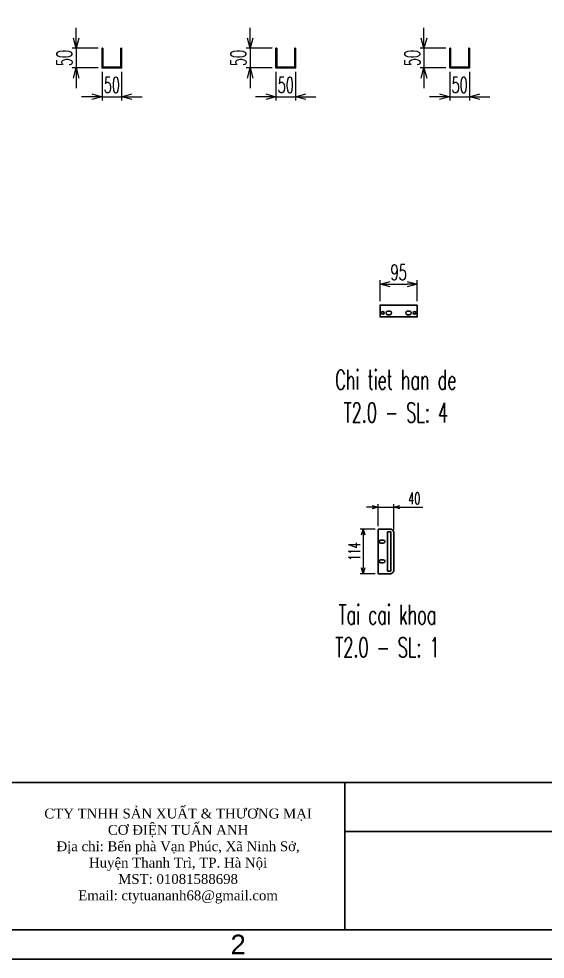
# Model space of a CAD drawing. Header units: millimetres. Extents: x 44190 to 77260, y -67199 to -50358.
# Drawn here: x 64654 to 65995, y -59862 to -57468 of the extents above; entities that cross this region are included whole.
import ezdxf
from ezdxf.enums import TextEntityAlignment as Align

# ---------------------------------------------------------------- set-up
doc = ezdxf.new("R2010")
doc.units = ezdxf.units.MM
doc.header["$LTSCALE"] = 3
for name, color, linetype in [('@.0.DM. NÉT CHÍNH', 7, 'Continuous'), ('@.DM. NÉT CHÍNH', 7, 'Continuous'), ('@.DM. NÉT ĐỤC', 2, 'Continuous'), ('@.TEXT', 7, 'Continuous'), ('@.VISIBLE', 7, 'Continuous')]:
    doc.layers.add(name, color=color, linetype=linetype)
doc.layers.add('@.DM. KÍCH THƯỚC', color=8, linetype='Continuous', transparency=0.2)
doc.styles.add('Ann_w01', font='romans.shx', dxfattribs={"width": 0.6, "bigfont": 'chineset.shx'})
doc.styles.add('Arial', font='arial.ttf')
doc.dimstyles.new('Dim 01_SC15', dxfattribs={"dimscale": 15, "dimtxt": 2, "dimasz": 1, "dimexe": 0.5, "dimexo": 0.5, "dimgap": 0.5, "dimtad": 1, "dimdec": 1, "dimzin": 12, "dimdsep": 46, "dimtxsty": 'Ann_w01', "dimblk": 'OPEN30', "dimcen": 1.5, "dimclrd": 6, "dimclre": 6, "dimclrt": 3, "dimazin": 3, "dimtm": 1e-09, "dimtfac": 1, "dimtdec": 1, "dimtmove": 0, "dimatfit": 3, "dimldrblk": 'OPEN30', "dimfxl": 1, "dimtolj": 1, "dimlwd": 20, "dimlwe": 20, "dimarcsym": 0})
doc.dimstyles.new('Dim 01_SC20', dxfattribs={"dimscale": 20, "dimtxt": 2, "dimasz": 1.3, "dimexe": 0.5, "dimexo": 0.5, "dimgap": 0.5, "dimtad": 1, "dimdec": 1, "dimzin": 12, "dimdsep": 46, "dimtxsty": 'Ann_w01', "dimblk": 'OPEN30', "dimcen": 1.5, "dimclrd": 6, "dimclre": 6, "dimclrt": 3, "dimadec": 1, "dimazin": 3, "dimtm": 1e-09, "dimtfac": 1, "dimtdec": 1, "dimtix": 1, "dimtmove": 0, "dimatfit": 3, "dimldrblk": 'OPEN30', "dimfxl": 1, "dimtolj": 1, "dimlwd": 20, "dimlwe": 20, "dimarcsym": 0})

# ---------------------------------------------------------------- blocks, each defined once
blk = doc.blocks.new('A$Ca22bb21c')
at = {"layer": '@.DM. NÉT CHÍNH', "color": 1}
for p, q in [((2, 37.5), (0, 37.5)), ((48, 37.5), (50, 37.5)), ((2, 12.5), (0, 12.5)), ((2, 12.5), (0, 12.5)), ((2, 12.5), (0, 12.5)), ((48, 12.5), (50, 12.5))]:
    blk.add_line(p, q, dxfattribs=at)
blk.add_lwpolyline([(50, 0), (50, 50), (0, 50), (0, 0), (2, 0), (2, 48), (48, 48), (48, 0)], close=True, dxfattribs=at)
blk = doc.blocks.new('_Open30')
at = {"color": 0, "linetype": 'ByBlock', "lineweight": -2}
for p, q in [((-1, 0.268), (0, 0)), ((0, 0), (-1, -0.268)), ((0, 0), (-1, 0))]:
    blk.add_line(p, q, dxfattribs=at)
blk = doc.blocks.new('*D177')
at = {"layer": '@.DM. KÍCH THƯỚC', "color": 6, "lineweight": 20, "transparency": 16777216}
for p, q in [((65309, -57603.1), (65309, -57676.4)), ((65359, -57603.1), (65359, -57676.4)), ((65283, -57666.4), (65257, -57666.4)), ((65309, -57666.4), (65359, -57666.4)), ((65385, -57666.4), (65411, -57666.4))]:
    blk.add_line(p, q, dxfattribs=at)
at = {"layer": 'Defpoints', "color": 0, "transparency": 16777216}
for p in [(65309, -57593.1), (65359, -57593.1), (65359, -57666.4)]:
    blk.add_point(p, dxfattribs=at)
at = {"layer": '@.DM. KÍCH THƯỚC', "color": 6, "lineweight": 20, "transparency": 16777216, "xscale": 26, "yscale": 26, "zscale": 26}
blk.add_blockref('_Open30', (65309, -57666.4), dxfattribs=at)
at = {"layer": '@.DM. KÍCH THƯỚC', "color": 6, "lineweight": 20, "transparency": 16777216, "xscale": 26, "yscale": 26, "zscale": 26, "rotation": 180}
blk.add_blockref('_Open30', (65359, -57666.4), dxfattribs=at)
at = {"layer": '@.DM. KÍCH THƯỚC', "color": 3, "transparency": 16777216, "insert": (65334, -57636.4), "char_height": 40, "attachment_point": 5, "style": 'Ann_w01'}
blk.add_mtext('\\A1;50', dxfattribs=at)
blk = doc.blocks.new('*D178')
at = {"layer": '@.DM. KÍCH THƯỚC', "color": 6, "lineweight": 20, "transparency": 16777216}
for p, q in [((65243.1, -57517.1), (65243.1, -57491.1)), ((65299, -57543.1), (65233.1, -57543.1)), ((65243.1, -57543.1), (65243.1, -57593.1)), ((65299, -57593.1), (65233.1, -57593.1)), ((65243.1, -57619.1), (65243.1, -57645.1))]:
    blk.add_line(p, q, dxfattribs=at)
at = {"layer": 'Defpoints', "color": 0, "transparency": 16777216}
for p in [(65309, -57543.1), (65243.1, -57593.1), (65309, -57593.1)]:
    blk.add_point(p, dxfattribs=at)
at = {"layer": '@.DM. KÍCH THƯỚC', "color": 6, "lineweight": 20, "transparency": 16777216, "xscale": 26, "yscale": 26, "zscale": 26}
for p, rotation in [((65243.1, -57543.1), 270), ((65243.1, -57593.1), 90)]:
    blk.add_blockref('_Open30', p, dxfattribs=dict(at, rotation=rotation))
at = {"layer": '@.DM. KÍCH THƯỚC', "color": 3, "transparency": 16777216, "insert": (65213.1, -57568.1), "char_height": 40, "attachment_point": 5, "rotation": 90, "style": 'Ann_w01'}
blk.add_mtext('\\A1;50', dxfattribs=at)
blk = doc.blocks.new('*D181')
at = {"layer": '@.DM. KÍCH THƯỚC', "color": 6, "lineweight": 20, "transparency": 16777216}
for p, q in [((64865.8, -57603.1), (64865.8, -57676.4)), ((64915.8, -57603.1), (64915.8, -57676.4)), ((64839.8, -57666.4), (64813.8, -57666.4)), ((64865.8, -57666.4), (64915.8, -57666.4)), ((64941.8, -57666.4), (64967.8, -57666.4))]:
    blk.add_line(p, q, dxfattribs=at)
at = {"layer": 'Defpoints', "color": 0, "transparency": 16777216}
for p in [(64865.8, -57593.1), (64915.8, -57593.1), (64915.8, -57666.4)]:
    blk.add_point(p, dxfattribs=at)
at = {"layer": '@.DM. KÍCH THƯỚC', "color": 6, "lineweight": 20, "transparency": 16777216, "xscale": 26, "yscale": 26, "zscale": 26}
blk.add_blockref('_Open30', (64865.8, -57666.4), dxfattribs=at)
at = {"layer": '@.DM. KÍCH THƯỚC', "color": 6, "lineweight": 20, "transparency": 16777216, "xscale": 26, "yscale": 26, "zscale": 26, "rotation": 180}
blk.add_blockref('_Open30', (64915.8, -57666.4), dxfattribs=at)
at = {"layer": '@.DM. KÍCH THƯỚC', "color": 3, "transparency": 16777216, "insert": (64890.8, -57636.4), "char_height": 40, "attachment_point": 5, "style": 'Ann_w01'}
blk.add_mtext('\\A1;50', dxfattribs=at)
blk = doc.blocks.new('*D182')
at = {"layer": '@.DM. KÍCH THƯỚC', "color": 6, "lineweight": 20, "transparency": 16777216}
for p, q in [((64799.9, -57517.1), (64799.9, -57491.1)), ((64855.8, -57543.1), (64789.9, -57543.1)), ((64799.9, -57543.1), (64799.9, -57593.1)), ((64855.8, -57593.1), (64789.9, -57593.1)), ((64799.9, -57619.1), (64799.9, -57645.1))]:
    blk.add_line(p, q, dxfattribs=at)
at = {"layer": 'Defpoints', "color": 0, "transparency": 16777216}
for p in [(64865.8, -57543.1), (64799.9, -57593.1), (64865.8, -57593.1)]:
    blk.add_point(p, dxfattribs=at)
at = {"layer": '@.DM. KÍCH THƯỚC', "color": 6, "lineweight": 20, "transparency": 16777216, "xscale": 26, "yscale": 26, "zscale": 26}
for p, rotation in [((64799.9, -57543.1), 270), ((64799.9, -57593.1), 90)]:
    blk.add_blockref('_Open30', p, dxfattribs=dict(at, rotation=rotation))
at = {"layer": '@.DM. KÍCH THƯỚC', "color": 3, "transparency": 16777216, "insert": (64769.9, -57568.1), "char_height": 40, "attachment_point": 5, "rotation": 90, "style": 'Ann_w01'}
blk.add_mtext('\\A1;50', dxfattribs=at)
blk = doc.blocks.new('*D185')
at = {"layer": '@.DM. KÍCH THƯỚC', "color": 6, "lineweight": 20, "transparency": 16777216}
for p, q in [((65752.2, -57603.1), (65752.2, -57676.4)), ((65802.2, -57603.1), (65802.2, -57676.4)), ((65726.2, -57666.4), (65700.2, -57666.4)), ((65752.2, -57666.4), (65802.2, -57666.4)), ((65828.2, -57666.4), (65854.2, -57666.4))]:
    blk.add_line(p, q, dxfattribs=at)
at = {"layer": 'Defpoints', "color": 0, "transparency": 16777216}
for p in [(65752.2, -57593.1), (65802.2, -57593.1), (65802.2, -57666.4)]:
    blk.add_point(p, dxfattribs=at)
at = {"layer": '@.DM. KÍCH THƯỚC', "color": 6, "lineweight": 20, "transparency": 16777216, "xscale": 26, "yscale": 26, "zscale": 26}
blk.add_blockref('_Open30', (65752.2, -57666.4), dxfattribs=at)
at = {"layer": '@.DM. KÍCH THƯỚC', "color": 6, "lineweight": 20, "transparency": 16777216, "xscale": 26, "yscale": 26, "zscale": 26, "rotation": 180}
blk.add_blockref('_Open30', (65802.2, -57666.4), dxfattribs=at)
at = {"layer": '@.DM. KÍCH THƯỚC', "color": 3, "transparency": 16777216, "insert": (65777.2, -57636.4), "char_height": 40, "attachment_point": 5, "style": 'Ann_w01'}
blk.add_mtext('\\A1;50', dxfattribs=at)
blk = doc.blocks.new('*D186')
at = {"layer": '@.DM. KÍCH THƯỚC', "color": 6, "lineweight": 20, "transparency": 16777216}
for p, q in [((65686.3, -57517.1), (65686.3, -57491.1)), ((65742.2, -57543.1), (65676.3, -57543.1)), ((65686.3, -57543.1), (65686.3, -57593.1)), ((65742.2, -57593.1), (65676.3, -57593.1)), ((65686.3, -57619.1), (65686.3, -57645.1))]:
    blk.add_line(p, q, dxfattribs=at)
at = {"layer": 'Defpoints', "color": 0, "transparency": 16777216}
for p in [(65752.2, -57543.1), (65686.3, -57593.1), (65752.2, -57593.1)]:
    blk.add_point(p, dxfattribs=at)
at = {"layer": '@.DM. KÍCH THƯỚC', "color": 6, "lineweight": 20, "transparency": 16777216, "xscale": 26, "yscale": 26, "zscale": 26}
for p, rotation in [((65686.3, -57543.1), 270), ((65686.3, -57593.1), 90)]:
    blk.add_blockref('_Open30', p, dxfattribs=dict(at, rotation=rotation))
at = {"layer": '@.DM. KÍCH THƯỚC', "color": 3, "transparency": 16777216, "insert": (65656.3, -57568.1), "char_height": 40, "attachment_point": 5, "rotation": 90, "style": 'Ann_w01'}
blk.add_mtext('\\A1;50', dxfattribs=at)
blk = doc.blocks.new('A$Ca3bfb219')
blk.add_lwpolyline([(0, 114), (30, 114, -0.414214), (40, 104), (40, 10, -0.414214), (30, 0), (0, 0)], format="xyb", close=True)
blk.add_lwpolyline([(24, 107), (32, 107), (32, 7), (24, 7)], close=True)
at = {"layer": '@.DM. NÉT ĐỤC'}
for points in [[(7, 86), (13, 86, -1), (13, 78), (7, 78, -1)], [(7, 36), (13, 36, -1), (13, 28), (7, 28, -1)]]:
    blk.add_lwpolyline(points, format="xyb", close=True, dxfattribs=at)
blk = doc.blocks.new('*D258')
at = {"layer": '@.DM. KÍCH THƯỚC', "color": 6, "lineweight": 20, "transparency": 16777216}
for p, q in [((65561.9, -58766.9), (65523.9, -58766.9)), ((65531.4, -58781.9), (65531.4, -58865.9)), ((65561.9, -58880.9), (65523.9, -58880.9))]:
    blk.add_line(p, q, dxfattribs=at)
at = {"layer": 'Defpoints', "color": 0, "transparency": 16777216}
for p in [(65569.4, -58766.9), (65531.4, -58880.9), (65569.4, -58880.9)]:
    blk.add_point(p, dxfattribs=at)
at = {"layer": '@.DM. KÍCH THƯỚC', "color": 6, "lineweight": 20, "transparency": 16777216, "xscale": 15, "yscale": 15, "zscale": 15}
for p, rotation in [((65531.4, -58766.9), 90), ((65531.4, -58880.9), 270)]:
    blk.add_blockref('_Open30', p, dxfattribs=dict(at, rotation=rotation))
at = {"layer": '@.DM. KÍCH THƯỚC', "color": 3, "transparency": 16777216, "insert": (65508.9, -58823.9), "char_height": 30, "attachment_point": 5, "rotation": 90, "style": 'Ann_w01'}
blk.add_mtext('\\A1;114', dxfattribs=at)
blk = doc.blocks.new('*D259')
at = {"layer": '@.DM. KÍCH THƯỚC', "color": 6, "lineweight": 20, "transparency": 16777216}
for p, q in [((65554.4, -58711.4), (65539.4, -58711.4)), ((65569.4, -58759.4), (65569.4, -58703.9)), ((65569.4, -58711.4), (65609.4, -58711.4)), ((65609.4, -58769.4), (65609.4, -58703.9)), ((65624.4, -58711.4), (65683.6, -58711.4))]:
    blk.add_line(p, q, dxfattribs=at)
at = {"layer": 'Defpoints', "color": 0, "transparency": 16777216}
for p in [(65609.4, -58711.4), (65569.4, -58766.9), (65609.4, -58776.9)]:
    blk.add_point(p, dxfattribs=at)
at = {"layer": '@.DM. KÍCH THƯỚC', "color": 6, "lineweight": 20, "transparency": 16777216, "xscale": 15, "yscale": 15, "zscale": 15}
blk.add_blockref('_Open30', (65569.4, -58711.4), dxfattribs=at)
at = {"layer": '@.DM. KÍCH THƯỚC', "color": 6, "lineweight": 20, "transparency": 16777216, "xscale": 15, "yscale": 15, "zscale": 15, "rotation": 180}
blk.add_blockref('_Open30', (65609.4, -58711.4), dxfattribs=at)
at = {"layer": '@.DM. KÍCH THƯỚC', "color": 3, "transparency": 16777216, "insert": (65661.5, -58688.9), "char_height": 30, "attachment_point": 5, "style": 'Ann_w01'}
blk.add_mtext('\\A1;40', dxfattribs=at)
blk = doc.blocks.new('*D211')
at = {"layer": '@.DM. NÉT CHÍNH', "color": 6, "lineweight": 20, "transparency": 16777216}
for p, q in [((65574.3, -58186.8), (65574.3, -58133.4)), ((65600.3, -58143.4), (65643.3, -58143.4)), ((65669.3, -58186.8), (65669.3, -58133.4))]:
    blk.add_line(p, q, dxfattribs=at)
at = {"layer": 'Defpoints', "color": 0, "transparency": 16777216}
for p in [(65669.3, -58143.4), (65574.3, -58196.8), (65669.3, -58196.8)]:
    blk.add_point(p, dxfattribs=at)
at = {"layer": '@.DM. NÉT CHÍNH', "color": 6, "lineweight": 20, "transparency": 16777216, "xscale": 26, "yscale": 26, "zscale": 26, "rotation": 180}
blk.add_blockref('_Open30', (65574.3, -58143.4), dxfattribs=at)
at = {"layer": '@.DM. NÉT CHÍNH', "color": 6, "lineweight": 20, "transparency": 16777216, "xscale": 26, "yscale": 26, "zscale": 26}
blk.add_blockref('_Open30', (65669.3, -58143.4), dxfattribs=at)
at = {"layer": '@.DM. NÉT CHÍNH', "color": 3, "transparency": 16777216, "insert": (65621.8, -58113.4), "char_height": 40, "attachment_point": 5, "style": 'Ann_w01'}
blk.add_mtext('\\A1;95', dxfattribs=at)
blk = doc.blocks.new('KHUNG BAN VE (Made by Tung)')
at = {"layer": '@.VISIBLE', "color": 8}
for p, q in [((123, 18), (123, 3)), ((123, 13), (294, 13))]:
    blk.add_line(p, q, dxfattribs=at)
for points in [[(0, 0), (297, 0), (297, 210), (0, 210)], [(3, 3), (294, 3), (294, 207), (3, 207)], [(3, 18), (294, 18), (294, 3), (3, 3)]]:
    blk.add_lwpolyline(points, close=True, dxfattribs=at)
at = {"layer": '@.TEXT', "color": 1, "style": 'Arial'}
blk.add_text('2', height=2, dxfattribs=at).set_placement((112.125, 1.5), align=Align.MIDDLE_CENTER)
for tag, height, p in [('DESIGNER_NAME', 2, (38, 15.5)), ('PROJECT_CODE', 2, (258.5, 15.5)), ('SCALE', 2, (289, 15.5)), ('APPROVED_NAME', 2, (38, 10.5)), ('CUSTOMER_NAME', 2, (258.5, 10.5)), ('PAGE', 2, (289, 10.5)), ('DRAWING_NAME', 4, (173, 8)), ('TOTAL', 2, (289, 5.5))]:
    blk.add_attdef(tag, text='', height=height, dxfattribs=at).set_placement(p, align=Align.MIDDLE_CENTER)
at = {"layer": '@.VISIBLE', "color": 30, "insert": (106, 10.5), "char_height": 1, "attachment_point": 5, "style": 'Ann_w01'}
blk.add_mtext_dynamic_manual_height_columns('{\\fTimes New Roman|b0|i0|c0|p18;\\W1;CTY TNHH SẢN XUẤT & THƯƠNG MẠI CƠ ĐIỆN TUẤN ANH\\PĐịa chỉ: Bến phà Vạn Phúc, Xã Ninh Sở, Huyện Thanh Trì, TP. Hà Nội\\PMST: 01081588698\\PEmail: ctytuananh68@gmail.com}', width=28.70976, gutter_width=99.197, heights=[0], dxfattribs=at)

msp = doc.modelspace()

# ---------------------------------------------------------------- linework, layer by layer
at = {"layer": '@.DM. NÉT CHÍNH'}
msp.add_lwpolyline([(65669.27, -58196.82), (65574.27, -58196.82), (65574.27, -58226.82), (65669.27, -58226.82)], close=True, dxfattribs=at)
at = {"layer": '@.DM. NÉT ĐỤC'}
for points in [[(65599.27, -58221.32), (65594.27, -58221.32, -1), (65594.27, -58212.32), (65599.27, -58212.32, -1)], [(65649.27, -58221.32), (65644.27, -58221.32, -1), (65644.27, -58212.32), (65649.27, -58212.32, -1)]]:
    msp.add_lwpolyline(points, format="xyb", close=True, dxfattribs=at)
for centre in [(65581.27, -58216.86), (65662.27, -58216.86)]:
    msp.add_circle(centre, 3.5, dxfattribs=at)

# ---------------------------------------------------------------- block references
at = {"layer": '@.DM. NÉT CHÍNH', "xscale": -1, "rotation": 180}
for p in [(64865.8, -57543.11), (65309, -57543.11), (65752.2, -57543.11)]:
    msp.add_blockref('A$Ca22bb21c', p, dxfattribs=at)
at = {"layer": '@.DM. NÉT CHÍNH'}
msp.add_blockref('A$Ca3bfb219', (65569.41, -58880.92), dxfattribs=at)
at = {"layer": '@.VISIBLE', "xscale": 25, "yscale": 25, "zscale": 25}
msp.add_blockref('KHUNG BAN VE (Made by Tung)', (62409.64, -59861.9), dxfattribs=at)

# ---------------------------------------------------------------- texts
at = {"layer": '@.0.DM. NÉT CHÍNH', "color": 1, "style": 'Ann_w01', "width": 0.6}
for s, p in [('Chi tiet han de', (65614.61, -58387.04)), ('T2.0 - SL: 4', (65614.61, -58470.37)), ('Tai cai khoa', (65593.19, -58984.85)), ('T2.0 - SL: 1', (65593.19, -59068.18))]:
    msp.add_text(s, height=50, dxfattribs=at).set_placement(p, align=Align.MIDDLE_CENTER)

# ---------------------------------------------------------------- dimensions: what is measured, and where the dimension line sits
at = {"layer": '@.DM. KÍCH THƯỚC'}
for base, p1, p2, dimstyle, picture, middle in [((64799.94, -57593.11), (64865.8, -57543.11), (64865.8, -57593.11), 'Dim 01_SC20', '*D182', (64769.94, -57568.11)), ((65243.14, -57593.11), (65309, -57543.11), (65309, -57593.11), 'Dim 01_SC20', '*D178', (65213.14, -57568.11)), ((65686.34, -57593.11), (65752.2, -57543.11), (65752.2, -57593.11), 'Dim 01_SC20', '*D186', (65656.34, -57568.11)), ((65531.45, -58880.92), (65569.41, -58766.92), (65569.41, -58880.92), 'Dim 01_SC15', '*D258', (65508.95, -58823.92))]:
    dim = msp.add_linear_dim(base=base, p1=p1, p2=p2, angle=90, dimstyle=dimstyle, dxfattribs=at)
    dim.commit()
    dim.dimension.update_dxf_attribs({"geometry": picture, "text_midpoint": middle})
for base, p1, p2, dimstyle, picture, middle in [((64915.8, -57666.42), (64865.8, -57593.11), (64915.8, -57593.11), 'Dim 01_SC20', '*D181', (64890.8, -57636.42)), ((65359, -57666.42), (65309, -57593.11), (65359, -57593.11), 'Dim 01_SC20', '*D177', (65334, -57636.42)), ((65802.2, -57666.42), (65752.2, -57593.11), (65802.2, -57593.11), 'Dim 01_SC20', '*D185', (65777.2, -57636.42)), ((65609.41, -58711.38), (65569.41, -58766.92), (65609.41, -58776.92), 'Dim 01_SC15', '*D259', (65661.48, -58688.88))]:
    dim = msp.add_linear_dim(base=base, p1=p1, p2=p2, dimstyle=dimstyle, dxfattribs=at)
    dim.commit()
    dim.dimension.update_dxf_attribs({"geometry": picture, "text_midpoint": middle})
at = {"layer": '@.DM. NÉT CHÍNH'}
dim = msp.add_linear_dim(base=(65669.27, -58143.45), p1=(65574.27, -58196.82), p2=(65669.27, -58196.82), dimstyle='Dim 01_SC20', dxfattribs=at)
dim.commit()
dim.dimension.update_dxf_attribs({"geometry": '*D211', "text_midpoint": (65621.77, -58113.45)})

doc.saveas('drawing.dxf')
